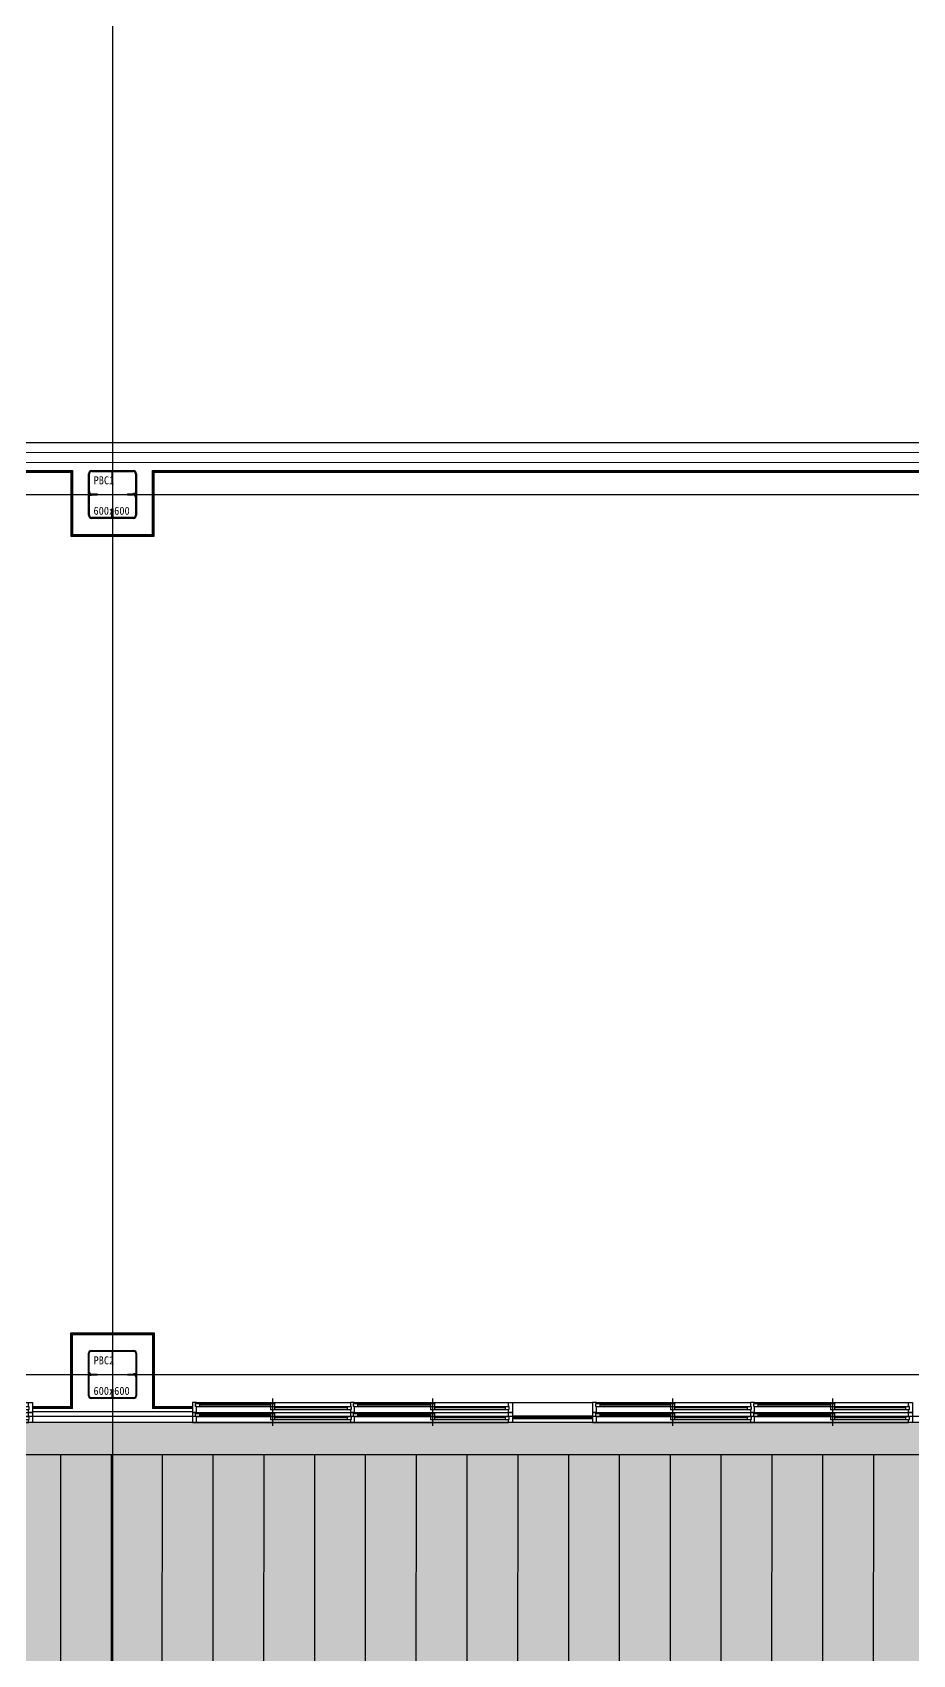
# Model space of a CAD drawing. Extents: x 152195838 to 160350639, y 364657247 to 370318102.
# Drawn here: x 158475947 to 158486947, y 364979532 to 364999806 of the extents above; entities that cross this region are included whole.
import ezdxf

# ---------------------------------------------------------------- set-up
doc = ezdxf.new("R2010")
doc.units = 0
doc.header["$MEASUREMENT"] = 0
doc.linetypes.add('DASHED', pattern=[0.75, 0.5, -0.25])
doc.layers.get('0').update_dxf_attribs({"linetype": 'CONTINUOUS'})
doc.layers.get('Defpoints').update_dxf_attribs({"linetype": 'CONTINUOUS'})
for name, color, linetype in [('4A.TEC ELE 1', 7, 'CONTINUOUS'), ('4A.TEC 단열재', 252, 'CONTINUOUS'), ('4A.TEC 마감선 2', 5, 'CONTINUOUS'), ('4A.TEC 벽체 2', 3, 'CONTINUOUS'), ('4A.TEC 벽체 3', 4, 'CONTINUOUS'), ('4A.TEC 벽체 4', 7, 'CONTINUOUS'), ('4A.TEC 창호 2', 4, 'CONTINUOUS'), ('4A.TEC 해치 1', 9, 'CONTINUOUS'), ('P-BOX', 3, 'CONTINUOUS')]:
    doc.layers.add(name, color=color, linetype=linetype)
doc.layers.add('DEFPOINT', color=135, linetype='CONTINUOUS', plot=False)
doc.styles.add('돋움체', font='')
doc.styles.get('돋움체').set_extended_font_data('DotumChe')

# ---------------------------------------------------------------- blocks, each defined once
blk = doc.blocks.new('dwgC0C')
at = {"layer": '4A.TEC 해치 1', "linetype": 'Continuous'}
h = blk.add_hatch(color=254, dxfattribs=at)
h.dxf.hatch_style = 1
h.paths.add_polyline_path([(93300, 4500), (94800, 4500), (94800, 6000), (95800, 6000), (95800, 0), (-17400, 0), (-17400, 6000), (93300, 6000)])
at = {"layer": '4A.TEC 해치 1'}
h = blk.add_hatch(dxfattribs=at)
h.set_pattern_fill('LINE', color=256, scale=200, angle=90)
h.set_pattern_definition([(90, (-2000898.2, -434424.4), (-635, 2e-12), [])])
h.paths.add_polyline_path([(93300, 4500), (94800, 4500), (94800, 5600), (95400, 5600), (95400, 400), (-17000, 400), (-17000, 5600), (93300, 5600)])
at = {"layer": '4A.TEC ELE 1', "color": 8}
blk.add_line((-17000, 5600), (93300, 5600), dxfattribs=at)
blk = doc.blocks.new('aq7q9')
at = {"layer": '4A.TEC 창호 2'}
for p, q in [((1856467, -3696805), (1858392, -3696805)), ((1857392, -3696844), (1858392, -3696844)), ((1857392, -3696916), (1857392, -3696844)), ((1857442, -3696916), (1857442, -3696844)), ((1858352, -3696880), (1858352, -3696844)), ((1858442, -3696805), (1860367, -3696805)), ((1859392, -3696844), (1860367, -3696844)), ((1859392, -3696916), (1859392, -3696844)), ((1859442, -3696916), (1859442, -3696844)), ((1860327, -3696880), (1860327, -3696844)), ((1861417, -3696805), (1860417, -3696805)), ((1861417, -3696849), (1860417, -3696849)), ((1861467, -3696805), (1863392, -3696805)), ((1862392, -3696844), (1863392, -3696844)), ((1862392, -3696916), (1862392, -3696844)), ((1862442, -3696916), (1862442, -3696844)), ((1863352, -3696880), (1863352, -3696844)), ((1863442, -3696805), (1865367, -3696805)), ((1864392, -3696844), (1865367, -3696844)), ((1864392, -3696916), (1864392, -3696844)), ((1864442, -3696916), (1864442, -3696844)), ((1865327, -3696880), (1865327, -3696844)), ((1856467, -3696880), (1858392, -3696880)), ((1856467, -3696916), (1857442, -3696916)), ((1856467, -3696930), (1858392, -3696930)), ((1856467, -3696930), (1858392, -3696930)), ((1856467, -3697005), (1858392, -3697005)), ((1856467, -3697041), (1857442, -3697041)), ((1856467, -3697055), (1858392, -3697055)), ((1856507, -3696916), (1856507, -3696880)), ((1856507, -3697041), (1856507, -3697005)), ((1857392, -3696969), (1858392, -3696969)), ((1857392, -3697041), (1857392, -3696969)), ((1857442, -3697041), (1857442, -3696969)), ((1858352, -3697005), (1858352, -3696969)), ((1858442, -3696880), (1860367, -3696880)), ((1858442, -3696916), (1859442, -3696916)), ((1858442, -3696930), (1860367, -3696930)), ((1858442, -3696930), (1860367, -3696930)), ((1858442, -3697005), (1860367, -3697005)), ((1858442, -3697041), (1859442, -3697041)), ((1858442, -3697055), (1860367, -3697055)), ((1858482, -3696916), (1858482, -3696880)), ((1858482, -3697041), (1858482, -3697005)), ((1859392, -3696969), (1860367, -3696969)), ((1859392, -3697041), (1859392, -3696969)), ((1859442, -3697041), (1859442, -3696969)), ((1860327, -3697005), (1860327, -3696969)), ((1861417, -3696885), (1860417, -3696885)), ((1860417, -3697055), (1861417, -3697055)), ((1861467, -3696880), (1863392, -3696880)), ((1861467, -3696916), (1862442, -3696916)), ((1861467, -3696930), (1863392, -3696930)), ((1861467, -3696930), (1863392, -3696930)), ((1861467, -3697005), (1863392, -3697005)), ((1861467, -3697041), (1862442, -3697041)), ((1861467, -3697055), (1863392, -3697055)), ((1861507, -3696916), (1861507, -3696880)), ((1861507, -3697041), (1861507, -3697005)), ((1862392, -3696969), (1863392, -3696969)), ((1862392, -3697041), (1862392, -3696969)), ((1862442, -3697041), (1862442, -3696969)), ((1863352, -3697005), (1863352, -3696969)), ((1863442, -3696880), (1865367, -3696880)), ((1863442, -3696916), (1864442, -3696916)), ((1863442, -3696930), (1865367, -3696930)), ((1863442, -3696930), (1865367, -3696930)), ((1863442, -3697005), (1865367, -3697005)), ((1863442, -3697041), (1864442, -3697041)), ((1863442, -3697055), (1865367, -3697055)), ((1863482, -3696916), (1863482, -3696880)), ((1863482, -3697041), (1863482, -3697005)), ((1864392, -3696969), (1865367, -3696969)), ((1864392, -3697041), (1864392, -3696969)), ((1864442, -3697041), (1864442, -3696969)), ((1865327, -3697005), (1865327, -3696969))]:
    blk.add_line(p, q, dxfattribs=at)
at = {"layer": '4A.TEC 창호 2', "color": 1}
for p, q in [((1857417, -3696980), (1857417, -3696765)), ((1859417, -3696980), (1859417, -3696765)), ((1862417, -3696980), (1862417, -3696765)), ((1864417, -3696980), (1864417, -3696765)), ((1857417, -3697105), (1857417, -3696890)), ((1859417, -3697105), (1859417, -3696890)), ((1862417, -3697105), (1862417, -3696890)), ((1864417, -3697105), (1864417, -3696890))]:
    blk.add_line(p, q, dxfattribs=at)
at = {"layer": '4A.TEC 창호 2', "color": 8}
for p, q in [((1858352, -3696862), (1857442, -3696862)), ((1860327, -3696862), (1859442, -3696862)), ((1861417, -3696867), (1860417, -3696867)), ((1863352, -3696862), (1862442, -3696862)), ((1865327, -3696862), (1864442, -3696862)), ((1857392, -3696898), (1856507, -3696898)), ((1857392, -3697023), (1856507, -3697023)), ((1858352, -3696987), (1857442, -3696987)), ((1859392, -3696898), (1858482, -3696898)), ((1859392, -3697023), (1858482, -3697023)), ((1860327, -3696987), (1859442, -3696987)), ((1862392, -3696898), (1861507, -3696898)), ((1862392, -3697023), (1861507, -3697023)), ((1863352, -3696987), (1862442, -3696987)), ((1864392, -3696898), (1863482, -3696898)), ((1864392, -3697023), (1863482, -3697023)), ((1865327, -3696987), (1864442, -3696987))]:
    blk.add_line(p, q, dxfattribs=at)
at = {"layer": '4A.TEC 창호 2'}
for points in [[(1856467, -3696805), (1856467, -3696880), (1856457, -3696880), (1856457, -3696916), (1856467, -3696916), (1856467, -3696930), (1856417, -3696930), (1856417, -3696805)], [(1860417, -3696805), (1860367, -3696805), (1860367, -3696844), (1860377, -3696844), (1860377, -3696880), (1860367, -3696880), (1860367, -3696930), (1860417, -3696930)], [(1861467, -3696805), (1861467, -3696880), (1861457, -3696880), (1861457, -3696916), (1861467, -3696916), (1861467, -3696930), (1861417, -3696930), (1861417, -3696805)], [(1865417, -3696805), (1865367, -3696805), (1865367, -3696844), (1865377, -3696844), (1865377, -3696880), (1865367, -3696880), (1865367, -3696930), (1865417, -3696930)], [(1856467, -3696930), (1856467, -3697005), (1856457, -3697005), (1856457, -3697041), (1856467, -3697041), (1856467, -3697055), (1856417, -3697055), (1856417, -3696930)], [(1860417, -3696930), (1860367, -3696930), (1860367, -3696969), (1860377, -3696969), (1860377, -3697005), (1860367, -3697005), (1860367, -3697055), (1860417, -3697055)], [(1861467, -3696930), (1861467, -3697005), (1861457, -3697005), (1861457, -3697041), (1861467, -3697041), (1861467, -3697055), (1861417, -3697055), (1861417, -3696930)], [(1865417, -3696930), (1865367, -3696930), (1865367, -3696969), (1865377, -3696969), (1865377, -3697005), (1865367, -3697005), (1865367, -3697055), (1865417, -3697055)]]:
    blk.add_lwpolyline(points, close=True, dxfattribs=at)
at = {"layer": '4A.TEC 창호 2', "flags": 128}
for points in [[(1858392, -3696880), (1858402, -3696880), (1858402, -3696844), (1858392, -3696844), (1858392, -3696805), (1858442, -3696805), (1858442, -3696880), (1858432, -3696880), (1858432, -3696916), (1858442, -3696916), (1858442, -3696930), (1858392, -3696930)], [(1863392, -3696880), (1863402, -3696880), (1863402, -3696844), (1863392, -3696844), (1863392, -3696805), (1863442, -3696805), (1863442, -3696880), (1863432, -3696880), (1863432, -3696916), (1863442, -3696916), (1863442, -3696930), (1863392, -3696930)], [(1858392, -3697005), (1858402, -3697005), (1858402, -3696969), (1858392, -3696969), (1858392, -3696930), (1858442, -3696930), (1858442, -3697005), (1858432, -3697005), (1858432, -3697041), (1858442, -3697041), (1858442, -3697055), (1858392, -3697055)], [(1863392, -3697005), (1863402, -3697005), (1863402, -3696969), (1863392, -3696969), (1863392, -3696930), (1863442, -3696930), (1863442, -3697005), (1863432, -3697005), (1863432, -3697041), (1863442, -3697041), (1863442, -3697055), (1863392, -3697055)]]:
    blk.add_lwpolyline(points, close=True, dxfattribs=at)
blk = doc.blocks.new('A$C111325cc')
at = {"layer": 'DEFPOINT'}
for p, q in [((193276, 244000), (193276, 0)), ((0, 97063), (324969, 97063)), ((0, 86063), (324969, 86063))]:
    blk.add_line(p, q, dxfattribs=at)
blk = doc.blocks.new('PBC1(B1F~1F)')
at = {"layer": 'P-BOX', "ltscale": 50}
h = blk.add_hatch(color=3, dxfattribs=at)
h.dxf.hatch_style = 1
h.paths.add_polyline_path([(100, 436), (100, 394), (142, 394, -0.414214)])
h.paths.add_polyline_path([(700, 406), (658, 406, -0.414214), (700, 364)])
at = {"layer": 'Defpoints', "color": 1, "ltscale": 50}
for p, q in [((400, 800), (400, 0)), ((0, 400), (800, 400))]:
    blk.add_line(p, q, dxfattribs=at)
at = {"layer": 'P-BOX', "color": 3, "ltscale": 50}
for p, q in [((394, 688), (394, 578)), ((406, 578), (406, 688)), ((142, 406), (210, 406)), ((210, 406), (210, 394)), ((394, 578), (406, 578)), ((590, 406), (700, 406)), ((590, 406), (590, 394)), ((100, 394), (210, 394)), ((394, 112), (394, 222)), ((394, 222), (406, 222)), ((406, 222), (406, 112)), ((590, 394), (658, 394))]:
    blk.add_line(p, q, dxfattribs=at)
for points in [[(100, 142), (100, 658)], [(112, 436), (112, 658)], [(142, 700), (658, 700)], [(142, 688), (658, 688)], [(688, 658), (688, 406)], [(700, 658), (700, 142)], [(663, 415), (688, 415), (688, 406), (663, 406), (663, 415)], [(112, 142), (112, 394)], [(112, 394), (137, 394), (137, 385), (112, 385), (112, 394)], [(688, 364), (688, 142)], [(658, 112), (142, 112)], [(658, 100), (142, 100)]]:
    blk.add_lwpolyline(points, dxfattribs=at)
for centre, radius, start, end in [((142, 658), 42, 90, 180), ((142, 658), 30, 90, 180), ((658, 658), 42, 0, 90), ((658, 658), 30, 0, 90), ((142, 436), 42, 180, 270), ((142, 436), 30, 180, 270), ((658, 364), 42, 0, 90), ((658, 364), 30, 0, 90), ((142, 142), 42, 180, 270), ((142, 142), 30, 180, 270), ((658, 142), 42, 270, 0), ((658, 142), 30, 270, 0)]:
    blk.add_arc(centre, radius, start, end, dxfattribs=at)
at = {"layer": 'DEFPOINT', "style": '돋움체'}
for s, p in [('PBC1', (164, 527)), ('600x600', (163, 146))]:
    blk.add_text(s, height=100, dxfattribs=at).set_placement(p)
blk = doc.blocks.new('PBC2')
h = blk.add_hatch(color=3)
h.dxf.hatch_style = 1
h.paths.add_polyline_path([(132, 396, -0.414214), (100, 427), (100, 396)])
h.paths.add_polyline_path([(668, 404, -0.414214), (700, 373), (700, 404)])
at = {"layer": 'Defpoints', "color": 1, "ltscale": 50}
for p, q in [((400, 800), (400, 0)), ((0, 400), (800, 400))]:
    blk.add_line(p, q, dxfattribs=at)
at = {"layer": 'P-BOX', "color": 3, "ltscale": 50}
for p, q in [((396, 691), (396, 581)), ((404, 581), (404, 691)), ((396, 581), (404, 581)), ((100, 396), (210, 396)), ((132, 404), (210, 404)), ((210, 404), (210, 396)), ((396, 109), (396, 219)), ((396, 219), (404, 219)), ((404, 219), (404, 109)), ((590, 404), (700, 404)), ((590, 404), (590, 396)), ((590, 396), (668, 396))]:
    blk.add_line(p, q, dxfattribs=at)
for points in [[(100, 132), (100, 668)], [(109, 427), (109, 668)], [(132, 700), (668, 700)], [(132, 691), (668, 691)], [(691, 668), (691, 404)], [(700, 668), (700, 132)], [(666, 414), (691, 414), (691, 404), (666, 404), (666, 414)], [(109, 132), (109, 396)], [(109, 396), (134, 396), (134, 386), (109, 386), (109, 396)], [(691, 373), (691, 132)], [(668, 109), (132, 109)], [(668, 100), (132, 100)]]:
    blk.add_lwpolyline(points, dxfattribs=at)
for centre, radius, start, end in [((132, 668), 31.5, 90, 180), ((132, 668), 22.5, 90, 180), ((668, 668), 31.5, 0, 90), ((668, 668), 22.5, 0, 90), ((132, 427), 31.5, 180, 270), ((132, 427), 22.5, 180, 270), ((668, 373), 31.5, 0, 90), ((668, 373), 22.5, 0, 90), ((132, 132), 31.5, 180, 270), ((132, 132), 22.5, 180, 270), ((668, 132), 31.5, 270, 0), ((668, 132), 22.5, 270, 0)]:
    blk.add_arc(centre, radius, start, end, dxfattribs=at)
at = {"layer": 'DEFPOINT', "style": '돋움체'}
for s, p in [('PBC2', (164, 527)), ('600x600', (163, 146))]:
    blk.add_text(s, height=100, dxfattribs=at).set_placement(p)
blk = doc.blocks.new('B1F~1FCOL')
at = {"layer": 'P-BOX', "linetype": 'DASHED'}
for name, p in [('PBC1(B1F~1F)', (57100, 11100)), ('PBC2', (57100, 100))]:
    blk.add_blockref(name, p, dxfattribs=at)

msp = doc.modelspace()

# ---------------------------------------------------------------- linework, layer by layer
at = {"layer": '4A.TEC 단열재'}
msp.add_lwpolyline([(158477947.0046, 364982566.8958), (158475947.0046, 364982566.8958)], dxfattribs=at)
at = {"layer": '4A.TEC 마감선 2'}
for points in [[(158466447.0046, 364994331.8958), (158476447.0046, 364994331.8958)], [(158466447.0046, 364994311.8958), (158476447.0046, 364994311.8958)], [(158476427.0046, 364994331.8958), (158476427.0046, 364993511.8958), (158477467.0046, 364993511.8958), (158477467.0046, 364994331.8958)], [(158476447.0046, 364994331.8958), (158476447.0046, 364993531.8958), (158477447.0046, 364993531.8958), (158477447.0046, 364994331.8958)], [(158477447.0046, 364994331.8958), (158487447.0046, 364994331.8958)], [(158477447.0046, 364994311.8958), (158487447.0046, 364994311.8958)], [(158476427.0046, 364982606.8958), (158476427.0046, 364983551.8958), (158477467.0046, 364983551.8958), (158477467.0046, 364982606.8958)], [(158476447.0046, 364982606.8958), (158476447.0046, 364983531.8958), (158477447.0046, 364983531.8958), (158477447.0046, 364982606.8958)], [(158476447.0046, 364982626.8958), (158475947.0046, 364982626.8958)], [(158476447.0046, 364982606.8958), (158475947.0046, 364982606.8958)], [(158477947.0046, 364982626.8958), (158477447.0046, 364982626.8958)], [(158477947.0046, 364982606.8958), (158477447.0046, 364982606.8958)]]:
    msp.add_lwpolyline(points, dxfattribs=at)
at = {"layer": '4A.TEC 마감선 2', "color": 254, "lineweight": 0, "ltscale": 15}
for points in [[(158466447.0046, 364994321.8958), (158476447.0046, 364994321.8958)], [(158476437.0046, 364994331.8958), (158476437.0046, 364993521.8958), (158477457.0046, 364993521.8958), (158477457.0046, 364994331.8958)], [(158477447.0046, 364994321.8958), (158487447.0046, 364994321.8958)], [(158476437.0046, 364982606.8958), (158476437.0046, 364983541.8958), (158477457.0046, 364983541.8958), (158477457.0046, 364982606.8958)], [(158476447.0046, 364982616.8958), (158475947.0046, 364982616.8958)], [(158477947.0046, 364982616.8958), (158477447.0046, 364982616.8958)]]:
    msp.add_lwpolyline(points, dxfattribs=at)
at = {"layer": '4A.TEC 벽체 3'}
for points in [[(158532547.0046, 364982431.8958), (158419347.0046, 364982431.8958), (158419347.0046, 365071031.8958)], [(158531647.0046, 364982506.8958), (158419422.0046, 364982506.8958), (158419422.0046, 365071031.8958)]]:
    msp.add_lwpolyline(points, dxfattribs=at)
at = {"layer": '4A.TEC 벽체 3', "flags": 128}
msp.add_lwpolyline([(158465672.0046, 364994681.8958), (158499347.0046, 364994681.8958)], dxfattribs=at)
at = {"layer": '4A.TEC 벽체 4', "color": 251, "lineweight": 0, "ltscale": 15}
for points in [[(158465547.0046, 364994556.8958), (158499347.0046, 364994556.8958)], [(158465672.0046, 364994431.8958), (158499347.0046, 364994431.8958)]]:
    msp.add_lwpolyline(points, dxfattribs=at)

# ---------------------------------------------------------------- block references
msp.add_blockref('dwgC0C', (158436747.0046, 364976431.8958))
at = {"layer": '4A.TEC 벽체 2', "xscale": -1, "rotation": 180}
for p in [(156610529.765, 361285627.3423), (156621529.765, 361285627.3423)]:
    msp.add_blockref('aq7q9', p, dxfattribs=at)
at = {"layer": 'DEFPOINT'}
msp.add_blockref('A$C111325cc', (158283670.7413, 364896968.7328), dxfattribs=at)
at = {"layer": 'P-BOX', "linetype": 'DASHED'}
msp.add_blockref('B1F~1FCOL', (158419447.0046, 364982531.8958), dxfattribs=at)

doc.saveas('drawing.dxf')
